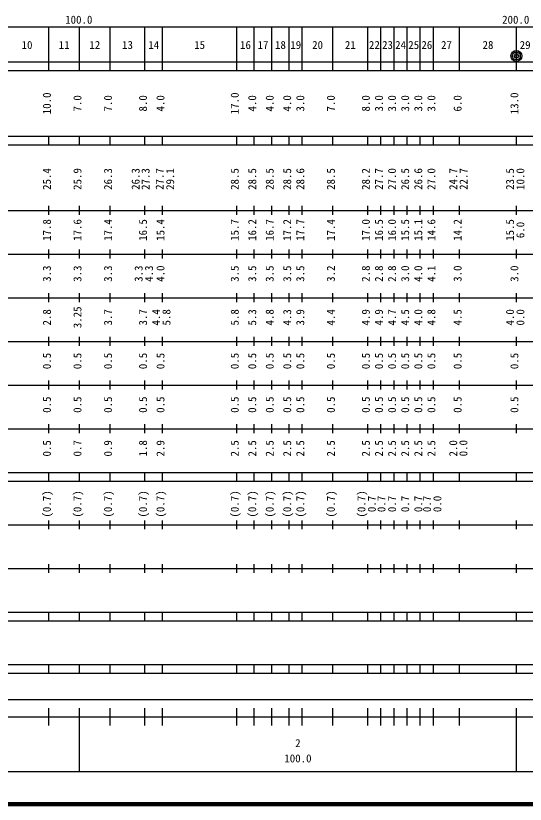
# Model space of a CAD drawing. Units: millimetres on the paper, enlarged 1000 times. Extents: x 40000 to 680000, y 20000 to 380000.
# Drawn here: x 153427 to 270021, y 20000 to 200558 of the extents above; entities that cross this region are included whole.
import ezdxf
from ezdxf.enums import TextEntityAlignment as Align

# ---------------------------------------------------------------- set-up
doc = ezdxf.new("R2010")
doc.units = ezdxf.units.MM
doc.header["$LTSCALE"] = 1000
doc.layers.add('M-TTL', color=2, linetype='Continuous', lineweight=140)
doc.layers.add('M-TTL-BAND', color=7, linetype='Continuous', lineweight=25)
doc.styles.add('ＭＳ ゴシック', font='')
doc.styles.get('ＭＳ ゴシック').set_extended_font_data('MS Gothic')

msp = doc.modelspace()

# ---------------------------------------------------------------- linework, layer by layer
at = {"layer": 'M-TTL'}
msp.add_line((40000, 20000), (680000, 20000), dxfattribs=at)
at = {"layer": 'M-TTL-BAND'}
for p, q in [((68000, 198000), (579000, 198000)), ((161000, 188000), (161000, 198000)), ((168000, 188000), (168000, 198000)), ((175000, 188000), (175000, 198000)), ((183000, 188000), (183000, 198000)), ((187000, 188000), (187000, 198000)), ((204000, 188000), (204000, 198000)), ((208000, 188000), (208000, 198000)), ((212000, 188000), (212000, 198000)), ((216000, 188000), (216000, 198000)), ((219000, 188000), (219000, 198000)), ((226000, 188000), (226000, 198000)), ((234000, 188000), (234000, 198000)), ((237000, 188000), (237000, 198000)), ((240000, 188000), (240000, 198000)), ((243000, 188000), (243000, 198000)), ((246000, 188000), (246000, 198000)), ((249000, 188000), (249000, 198000)), ((255000, 188000), (255000, 198000)), ((268000, 188000), (268000, 198000)), ((40000, 190000), (579000, 190000)), ((40000, 188000), (579000, 188000)), ((40000, 173000), (579000, 173000)), ((161000, 171000), (161000, 173000)), ((168000, 171000), (168000, 173000)), ((175000, 171000), (175000, 173000)), ((183000, 171000), (183000, 173000)), ((187000, 171000), (187000, 173000)), ((204000, 171000), (204000, 173000)), ((208000, 171000), (208000, 173000)), ((212000, 171000), (212000, 173000)), ((216000, 171000), (216000, 173000)), ((219000, 171000), (219000, 173000)), ((226000, 171000), (226000, 173000)), ((234000, 171000), (234000, 173000)), ((237000, 171000), (237000, 173000)), ((240000, 171000), (240000, 173000)), ((243000, 171000), (243000, 173000)), ((246000, 171000), (246000, 173000)), ((249000, 171000), (249000, 173000)), ((255000, 171000), (255000, 173000)), ((268000, 171000), (268000, 173000)), ((40000, 171000), (579000, 171000)), ((40000, 156000), (579000, 156000)), ((161000, 155000), (161000, 157000)), ((168000, 155000), (168000, 157000)), ((175000, 155000), (175000, 157000)), ((183000, 155000), (183000, 157000)), ((187000, 155000), (187000, 157000)), ((204000, 155000), (204000, 157000)), ((208000, 155000), (208000, 157000)), ((212000, 155000), (212000, 157000)), ((216000, 155000), (216000, 157000)), ((219000, 155000), (219000, 157000)), ((226000, 155000), (226000, 157000)), ((234000, 155000), (234000, 157000)), ((237000, 155000), (237000, 157000)), ((240000, 155000), (240000, 157000)), ((243000, 155000), (243000, 157000)), ((246000, 155000), (246000, 157000)), ((249000, 155000), (249000, 157000)), ((255000, 155000), (255000, 157000)), ((268000, 155000), (268000, 157000)), ((161000, 145000), (161000, 147000)), ((168000, 145000), (168000, 147000)), ((175000, 145000), (175000, 147000)), ((183000, 145000), (183000, 147000)), ((187000, 145000), (187000, 147000)), ((204000, 145000), (204000, 147000)), ((208000, 145000), (208000, 147000)), ((212000, 145000), (212000, 147000)), ((216000, 145000), (216000, 147000)), ((219000, 145000), (219000, 147000)), ((226000, 145000), (226000, 147000)), ((234000, 145000), (234000, 147000)), ((237000, 145000), (237000, 147000)), ((240000, 145000), (240000, 147000)), ((243000, 145000), (243000, 147000)), ((246000, 145000), (246000, 147000)), ((249000, 145000), (249000, 147000)), ((255000, 145000), (255000, 147000)), ((268000, 145000), (268000, 147000)), ((46000, 146000), (579000, 146000)), ((52000, 136000), (579000, 136000)), ((161000, 135000), (161000, 137000)), ((168000, 135000), (168000, 137000)), ((175000, 135000), (175000, 137000)), ((183000, 135000), (183000, 137000)), ((187000, 135000), (187000, 137000)), ((204000, 135000), (204000, 137000)), ((208000, 135000), (208000, 137000)), ((212000, 135000), (212000, 137000)), ((216000, 135000), (216000, 137000)), ((219000, 135000), (219000, 137000)), ((226000, 135000), (226000, 137000)), ((234000, 135000), (234000, 137000)), ((237000, 135000), (237000, 137000)), ((240000, 135000), (240000, 137000)), ((243000, 135000), (243000, 137000)), ((246000, 135000), (246000, 137000)), ((249000, 135000), (249000, 137000)), ((255000, 135000), (255000, 137000)), ((268000, 135000), (268000, 137000)), ((161000, 125000), (161000, 127000)), ((168000, 125000), (168000, 127000)), ((175000, 125000), (175000, 127000)), ((183000, 125000), (183000, 127000)), ((187000, 125000), (187000, 127000)), ((204000, 125000), (204000, 127000)), ((208000, 125000), (208000, 127000)), ((212000, 125000), (212000, 127000)), ((216000, 125000), (216000, 127000)), ((219000, 125000), (219000, 127000)), ((226000, 125000), (226000, 127000)), ((234000, 125000), (234000, 127000)), ((237000, 125000), (237000, 127000)), ((240000, 125000), (240000, 127000)), ((243000, 125000), (243000, 127000)), ((246000, 125000), (246000, 127000)), ((249000, 125000), (249000, 127000)), ((255000, 125000), (255000, 127000)), ((268000, 125000), (268000, 127000)), ((46000, 126000), (579000, 126000)), ((52000, 116000), (579000, 116000)), ((161000, 115000), (161000, 117000)), ((168000, 115000), (168000, 117000)), ((175000, 115000), (175000, 117000)), ((183000, 115000), (183000, 117000)), ((187000, 115000), (187000, 117000)), ((204000, 115000), (204000, 117000)), ((208000, 115000), (208000, 117000)), ((212000, 115000), (212000, 117000)), ((216000, 115000), (216000, 117000)), ((219000, 115000), (219000, 117000)), ((226000, 115000), (226000, 117000)), ((234000, 115000), (234000, 117000)), ((237000, 115000), (237000, 117000)), ((240000, 115000), (240000, 117000)), ((243000, 115000), (243000, 117000)), ((246000, 115000), (246000, 117000)), ((249000, 115000), (249000, 117000)), ((255000, 115000), (255000, 117000)), ((268000, 115000), (268000, 117000)), ((161000, 105000), (161000, 107000)), ((168000, 105000), (168000, 107000)), ((175000, 105000), (175000, 107000)), ((183000, 105000), (183000, 107000)), ((187000, 105000), (187000, 107000)), ((204000, 105000), (204000, 107000)), ((208000, 105000), (208000, 107000)), ((212000, 105000), (212000, 107000)), ((216000, 105000), (216000, 107000)), ((219000, 105000), (219000, 107000)), ((226000, 105000), (226000, 107000)), ((234000, 105000), (234000, 107000)), ((237000, 105000), (237000, 107000)), ((240000, 105000), (240000, 107000)), ((243000, 105000), (243000, 107000)), ((246000, 105000), (246000, 107000)), ((249000, 105000), (249000, 107000)), ((255000, 105000), (255000, 107000)), ((268000, 105000), (268000, 107000)), ((46000, 106000), (579000, 106000)), ((40000, 96000), (579000, 96000)), ((161000, 94000), (161000, 96000)), ((168000, 94000), (168000, 96000)), ((175000, 94000), (175000, 96000)), ((183000, 94000), (183000, 96000)), ((187000, 94000), (187000, 96000)), ((204000, 94000), (204000, 96000)), ((208000, 94000), (208000, 96000)), ((212000, 94000), (212000, 96000)), ((216000, 94000), (216000, 96000)), ((219000, 94000), (219000, 96000)), ((226000, 94000), (226000, 96000)), ((234000, 94000), (234000, 96000)), ((237000, 94000), (237000, 96000)), ((240000, 94000), (240000, 96000)), ((243000, 94000), (243000, 96000)), ((246000, 94000), (246000, 96000)), ((249000, 94000), (249000, 96000)), ((255000, 94000), (255000, 96000)), ((268000, 94000), (268000, 96000)), ((40000, 94000), (579000, 94000)), ((161000, 83000), (161000, 85000)), ((168000, 83000), (168000, 85000)), ((175000, 83000), (175000, 85000)), ((183000, 83000), (183000, 85000)), ((187000, 83000), (187000, 85000)), ((204000, 83000), (204000, 85000)), ((208000, 83000), (208000, 85000)), ((212000, 83000), (212000, 85000)), ((216000, 83000), (216000, 85000)), ((219000, 83000), (219000, 85000)), ((226000, 83000), (226000, 85000)), ((234000, 83000), (234000, 85000)), ((237000, 83000), (237000, 85000)), ((240000, 83000), (240000, 85000)), ((243000, 83000), (243000, 85000)), ((246000, 83000), (246000, 85000)), ((249000, 83000), (249000, 85000)), ((255000, 83000), (255000, 85000)), ((268000, 83000), (268000, 85000)), ((49000, 84000), (579000, 84000)), ((161000, 73000), (161000, 75000)), ((168000, 73000), (168000, 75000)), ((175000, 73000), (175000, 75000)), ((183000, 73000), (183000, 75000)), ((187000, 73000), (187000, 75000)), ((204000, 73000), (204000, 75000)), ((208000, 73000), (208000, 75000)), ((212000, 73000), (212000, 75000)), ((216000, 73000), (216000, 75000)), ((219000, 73000), (219000, 75000)), ((226000, 73000), (226000, 75000)), ((234000, 73000), (234000, 75000)), ((237000, 73000), (237000, 75000)), ((240000, 73000), (240000, 75000)), ((243000, 73000), (243000, 75000)), ((246000, 73000), (246000, 75000)), ((249000, 73000), (249000, 75000)), ((255000, 73000), (255000, 75000)), ((268000, 73000), (268000, 75000)), ((40000, 74000), (579000, 74000)), ((40000, 64000), (579000, 64000)), ((161000, 62000), (161000, 64000)), ((168000, 62000), (168000, 64000)), ((175000, 62000), (175000, 64000)), ((183000, 62000), (183000, 64000)), ((187000, 62000), (187000, 64000)), ((204000, 62000), (204000, 64000)), ((208000, 62000), (208000, 64000)), ((212000, 62000), (212000, 64000)), ((216000, 62000), (216000, 64000)), ((219000, 62000), (219000, 64000)), ((226000, 62000), (226000, 64000)), ((234000, 62000), (234000, 64000)), ((237000, 62000), (237000, 64000)), ((240000, 62000), (240000, 64000)), ((243000, 62000), (243000, 64000)), ((246000, 62000), (246000, 64000)), ((249000, 62000), (249000, 64000)), ((255000, 62000), (255000, 64000)), ((268000, 62000), (268000, 64000)), ((40000, 62000), (579000, 62000)), ((40000, 52000), (579000, 52000)), ((161000, 50000), (161000, 52000)), ((168000, 50000), (168000, 52000)), ((175000, 50000), (175000, 52000)), ((183000, 50000), (183000, 52000)), ((187000, 50000), (187000, 52000)), ((204000, 50000), (204000, 52000)), ((208000, 50000), (208000, 52000)), ((212000, 50000), (212000, 52000)), ((216000, 50000), (216000, 52000)), ((219000, 50000), (219000, 52000)), ((226000, 50000), (226000, 52000)), ((234000, 50000), (234000, 52000)), ((237000, 50000), (237000, 52000)), ((240000, 50000), (240000, 52000)), ((243000, 50000), (243000, 52000)), ((246000, 50000), (246000, 52000)), ((249000, 50000), (249000, 52000)), ((255000, 50000), (255000, 52000)), ((268000, 50000), (268000, 52000)), ((40000, 50000), (579000, 50000)), ((71000, 44000), (428500, 44000)), ((161000, 38000), (161000, 42000)), ((168000, 27500), (168000, 42000)), ((175000, 38000), (175000, 42000)), ((183000, 38000), (183000, 42000)), ((187000, 38000), (187000, 42000)), ((204000, 38000), (204000, 42000)), ((208000, 38000), (208000, 42000)), ((212000, 38000), (212000, 42000)), ((216000, 38000), (216000, 42000)), ((219000, 38000), (219000, 42000)), ((226000, 38000), (226000, 42000)), ((234000, 38000), (234000, 42000)), ((237000, 38000), (237000, 42000)), ((240000, 38000), (240000, 42000)), ((243000, 38000), (243000, 42000)), ((246000, 38000), (246000, 42000)), ((249000, 38000), (249000, 42000)), ((255000, 38000), (255000, 42000)), ((268000, 27500), (268000, 42000)), ((40000, 40000), (579000, 40000)), ((68000, 27500), (579000, 27500))]:
    msp.add_line(p, q, dxfattribs=at)
for radius in [1250, 900, 500, 150]:
    msp.add_circle((268000, 191358), radius, dxfattribs=at)

# ---------------------------------------------------------------- texts
at = {"layer": 'M-TTL-BAND', "style": 'ＭＳ ゴシック'}
for s, p in [('100.0', (167844, 198195)), ('200.0', (267844, 198195)), ('10', (156000, 192405)), ('11', (164500, 192405)), ('12', (171500, 192405)), ('13', (179000, 192405)), ('14', (185000, 192405)), ('15', (195500, 192405)), ('16', (206000, 192405)), ('17', (210000, 192405)), ('18', (214000, 192405)), ('19', (217500, 192405)), ('20', (222500, 192405)), ('21', (230000, 192405)), ('22', (235500, 192405)), ('23', (238500, 192405)), ('24', (241500, 192405)), ('25', (244500, 192405)), ('26', (247500, 192405)), ('27', (252000, 192405)), ('28', (261500, 192405)), ('29', (270000, 192405)), ('2', (218000, 32523)), ('100.0', (218000, 29033))]:
    msp.add_text(s, height=1833, dxfattribs=at).set_placement(p, align=Align.BOTTOM_CENTER)
for s, p in [('10.0', (162000, 180500)), ('17.0', (205000, 180500)), ('13.0', (269000, 180500)), ('7.0', (169000, 180500)), ('7.0', (176000, 180500)), ('8.0', (184000, 180500)), ('4.0', (188000, 180500)), ('4.0', (209000, 180500)), ('4.0', (213000, 180500)), ('4.0', (217000, 180500)), ('3.0', (220000, 180500)), ('7.0', (227000, 180500)), ('8.0', (235000, 180500)), ('3.0', (238000, 180500)), ('3.0', (241000, 180500)), ('3.0', (244000, 180500)), ('3.0', (247000, 180500)), ('3.0', (250000, 180500)), ('6.0', (256000, 180500)), ('25.4', (162000, 163174)), ('25.9', (169000, 163174)), ('26.3', (176000, 163174)), ('26.3', (182314, 163174)), ('27.3', (184590, 163174)), ('27.7', (187817, 163174)), ('29.1', (190216, 163174)), ('28.5', (205000, 163174)), ('28.5', (209000, 163174)), ('28.5', (213000, 163174)), ('28.5', (217000, 163174)), ('28.6', (220000, 163174)), ('28.5', (227000, 163174)), ('28.2', (235000, 163174)), ('27.7', (238000, 163174)), ('27.0', (241000, 163174)), ('26.5', (244000, 163174)), ('26.6', (247000, 163174)), ('27.0', (250000, 163174)), ('24.7', (255000, 163174)), ('22.7', (257370, 163174)), ('23.5', (268000, 163174)), ('10.0', (270370, 163174)), ('17.8', (162000, 151500)), ('17.6', (169000, 151500)), ('17.4', (176000, 151500)), ('16.5', (184000, 151500)), ('15.4', (188000, 151500)), ('15.7', (205000, 151500)), ('16.2', (209000, 151500)), ('16.7', (213000, 151500)), ('17.2', (217000, 151500)), ('17.7', (220000, 151500)), ('17.4', (227000, 151500)), ('17.0', (235000, 151500)), ('16.5', (238000, 151500)), ('16.0', (241000, 151500)), ('15.5', (244000, 151500)), ('15.1', (247000, 151500)), ('14.6', (250000, 151500)), ('14.2', (256000, 151500)), ('15.5', (268000, 151500)), ('6.0', (270370, 151500)), ('3.3', (162000, 141500)), ('3.3', (169000, 141500)), ('3.3', (176000, 141500)), ('3.3', (183000, 141500)), ('4.3', (185370, 141500)), ('4.0', (188000, 141500)), ('3.5', (205000, 141500)), ('3.5', (209000, 141500)), ('3.5', (213000, 141500)), ('3.5', (217000, 141500)), ('3.5', (220000, 141500)), ('3.2', (227000, 141500)), ('2.8', (235000, 141500)), ('2.8', (238000, 141500)), ('2.8', (241000, 141500)), ('3.0', (244000, 141500)), ('4.0', (247000, 141500)), ('4.1', (250000, 141500)), ('3.0', (256000, 141500)), ('3.0', (269000, 141500)), ('3.25', (169000, 131500)), ('2.8', (162000, 131500)), ('3.7', (176000, 131500)), ('3.7', (184000, 131500)), ('4.4', (187000, 131500)), ('5.8', (189370, 131500)), ('5.8', (205000, 131500)), ('5.3', (209000, 131500)), ('4.8', (213000, 131500)), ('4.3', (217000, 131500)), ('3.9', (220000, 131500)), ('4.4', (227000, 131500)), ('4.9', (235000, 131500)), ('4.9', (238000, 131500)), ('4.7', (241000, 131500)), ('4.5', (244000, 131500)), ('4.0', (247000, 131500)), ('4.8', (250000, 131500)), ('4.5', (256000, 131500)), ('4.0', (268000, 131500)), ('0.0', (270370, 131500)), ('0.5', (162000, 121500)), ('0.5', (169000, 121500)), ('0.5', (176000, 121500)), ('0.5', (184000, 121500)), ('0.5', (188000, 121500)), ('0.5', (205000, 121500)), ('0.5', (209000, 121500)), ('0.5', (213000, 121500)), ('0.5', (217000, 121500)), ('0.5', (220000, 121500)), ('0.5', (227000, 121500)), ('0.5', (235000, 121500)), ('0.5', (238000, 121500)), ('0.5', (241000, 121500)), ('0.5', (244000, 121500)), ('0.5', (247000, 121500)), ('0.5', (250000, 121500)), ('0.5', (256000, 121500)), ('0.5', (269000, 121500)), ('0.5', (162000, 111500)), ('0.5', (169000, 111500)), ('0.5', (176000, 111500)), ('0.5', (184000, 111500)), ('0.5', (188000, 111500)), ('0.5', (205000, 111500)), ('0.5', (209000, 111500)), ('0.5', (213000, 111500)), ('0.5', (217000, 111500)), ('0.5', (220000, 111500)), ('0.5', (227000, 111500)), ('0.5', (235000, 111500)), ('0.5', (238000, 111500)), ('0.5', (241000, 111500)), ('0.5', (244000, 111500)), ('0.5', (247000, 111500)), ('0.5', (250000, 111500)), ('0.5', (256000, 111500)), ('0.5', (269000, 111500)), ('0.5', (162000, 101500)), ('0.7', (169000, 101500)), ('0.9', (176000, 101500)), ('1.8', (184000, 101500)), ('2.9', (188000, 101500)), ('2.5', (205000, 101500)), ('2.5', (209000, 101500)), ('2.5', (213000, 101500)), ('2.5', (217000, 101500)), ('2.5', (220000, 101500)), ('2.5', (227000, 101500)), ('2.5', (235000, 101500)), ('2.5', (238000, 101500)), ('2.5', (241000, 101500)), ('2.5', (244000, 101500)), ('2.5', (247000, 101500)), ('2.5', (250000, 101500)), ('2.0', (255000, 101500)), ('0.0', (257324, 101534)), ('(0.7)', (162000, 88764)), ('(0.7)', (169000, 88764)), ('(0.7)', (176000, 88764)), ('(0.7)', (184000, 88764)), ('(0.7)', (188000, 88764)), ('(0.7)', (205000, 88764)), ('(0.7)', (209000, 88764)), ('(0.7)', (213000, 88764)), ('(0.7)', (217000, 88764)), ('(0.7)', (220000, 88764)), ('(0.7)', (227000, 88764)), ('(0.7)', (234000, 88764)), ('0.7', (236370, 88764)), ('0.7', (238571, 88764)), ('0.7', (241000, 88764)), ('0.7', (244000, 88764)), ('0.7', (247000, 88764)), ('0.7', (249000, 88764)), ('0.0', (251370, 88764))]:
    msp.add_text(s, height=1833, rotation=90, dxfattribs=at).set_placement(p, align=Align.BOTTOM_CENTER)

doc.saveas('drawing.dxf')
